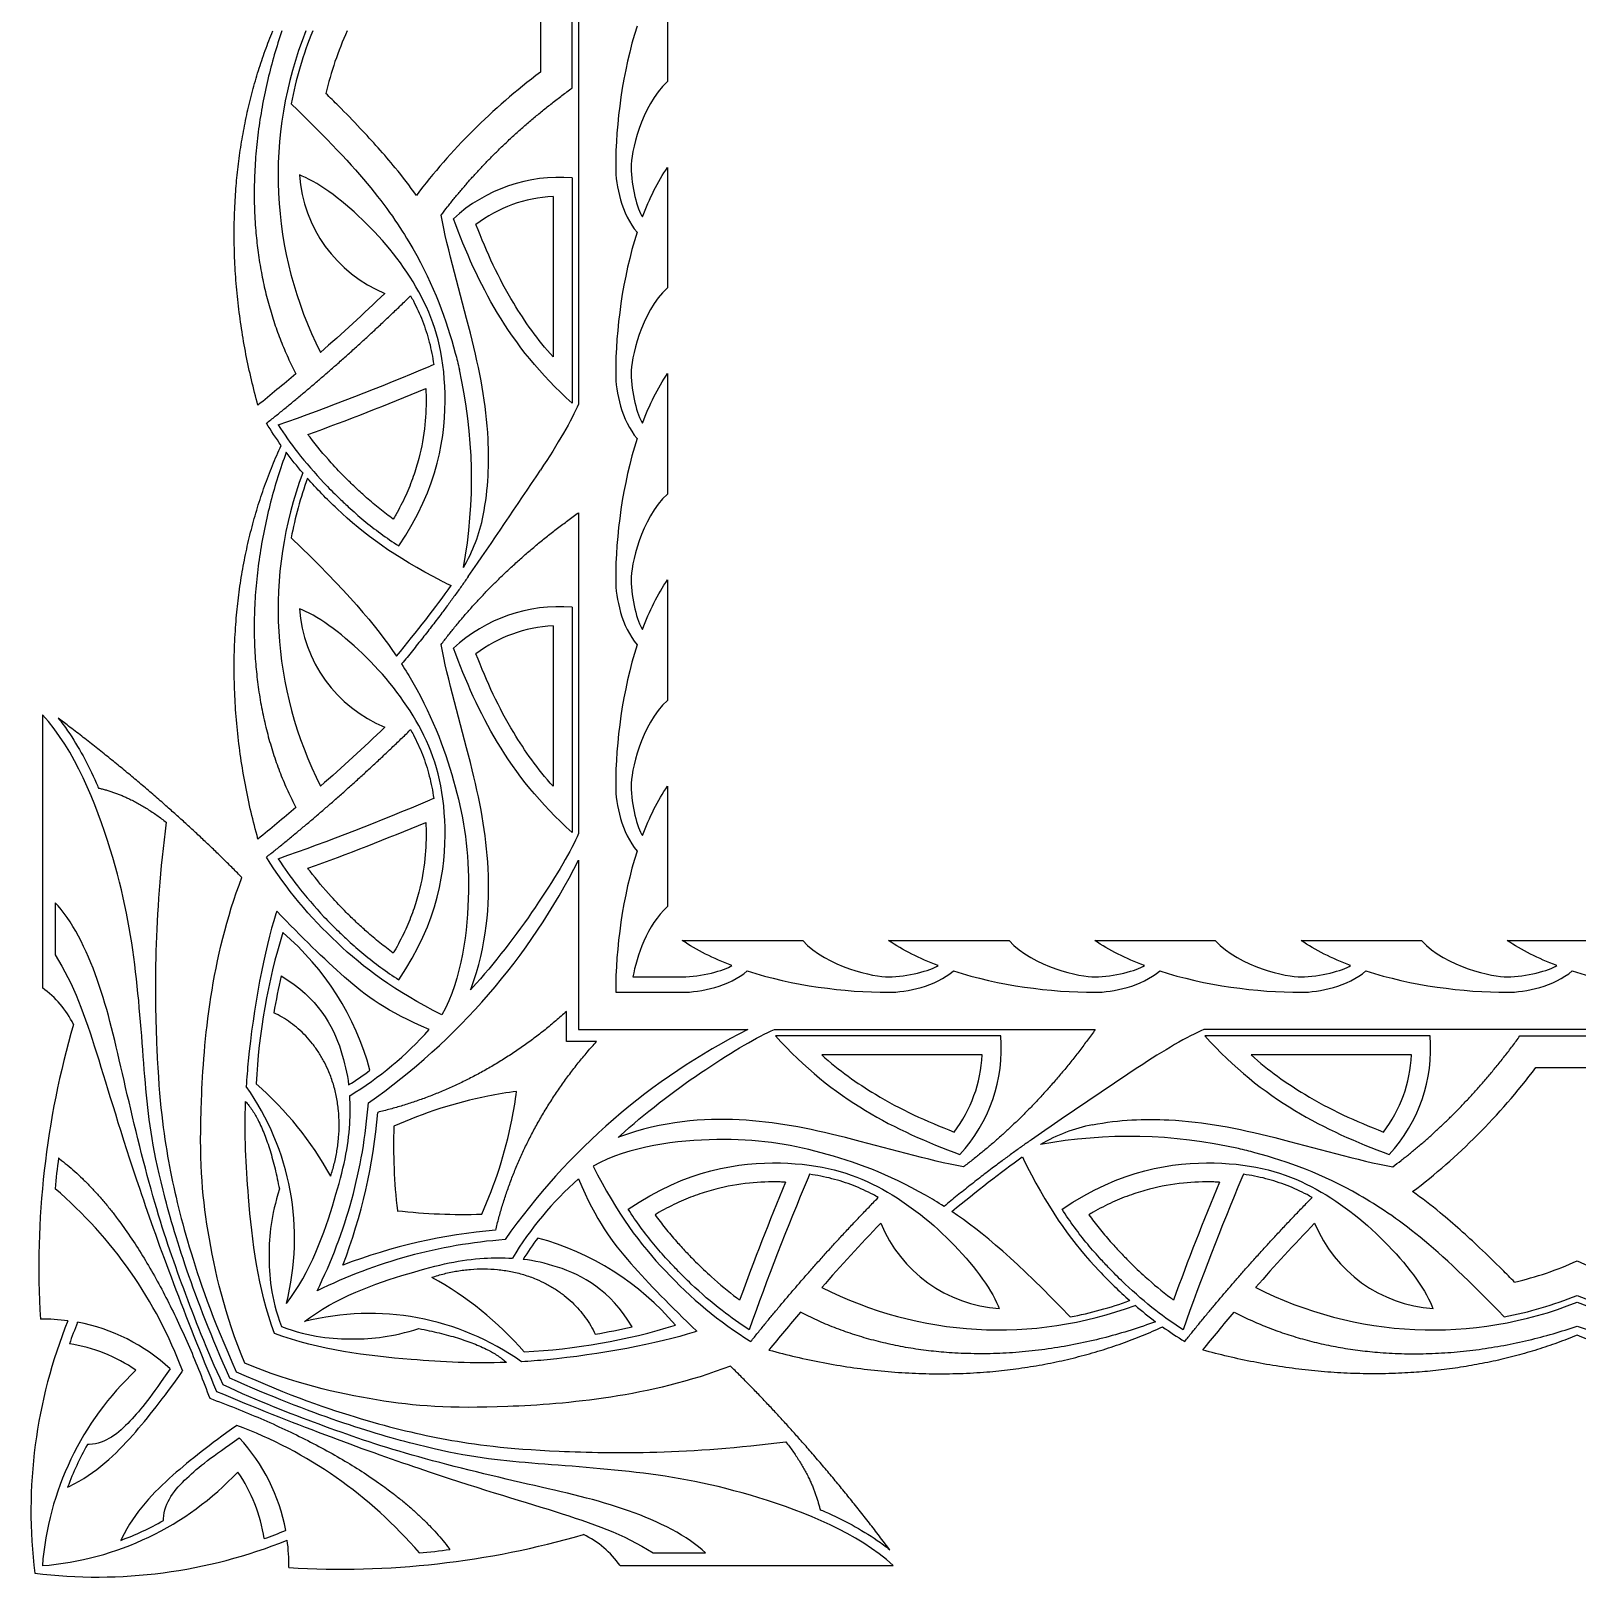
# Model space of a CAD drawing. Header units: millimetres. Extents: x -143 to 143, y -142 to 141.
# Drawn here: x 51.06 to 96.88, y -42.93 to 2.89 of the extents above; entities that cross this region are included whole.
import ezdxf

# ---------------------------------------------------------------- set-up
doc = ezdxf.new("R2010")
doc.units = ezdxf.units.MM
doc.header["$MEASUREMENT"] = 0
doc.layers.add('Layer 03', color=5, linetype='Continuous')

msp = doc.modelspace()

# ---------------------------------------------------------------- linework, layer by layer
at = {"layer": 'Layer 03'}
for p, q in [((67.289, 13.949), (67.289, 2.886)), ((69.924, 4.955), (69.924, 1.384)), ((67.094, 2.886), (67.094, 4.58)), ((66.155, 4.108), (66.155, 2.886)), ((66.155, 2.886), (66.155, 1.664)), ((67.094, 1.193), (67.094, 2.886)), ((67.289, 2.886), (67.289, -8.176)), ((69.924, -1.157), (69.924, -4.727)), ((59.096, -1.416), (59.014, -1.383)), ((67.094, -1.466), (67.094, -8.143)), ((66.53, -2.019), (66.53, -6.774)), ((62.262, -5.011), (62.31, -4.964)), ((62.994, -7.002), (62.891, -7.045)), ((69.924, -7.268), (69.924, -10.838)), ((67.289, -11.39), (67.289, -20.9)), ((69.924, -13.379), (69.924, -16.95)), ((67.094, -14.19), (67.094, -20.866)), ((59.096, -14.272), (59.014, -14.239)), ((66.53, -14.743), (66.53, -19.498)), ((51.4, -17.377), (51.4, -25.472)), ((52.129, -17.676), (51.871, -17.48)), ((62.262, -17.866), (62.31, -17.819)), ((69.924, -19.491), (69.924, -23.061)), ((62.994, -19.857), (62.891, -19.901)), ((67.289, -21.683), (67.289, -26.7)), ((51.776, -22.946), (51.776, -24.494)), ((58.343, -23.202), (58.318, -23.278)), ((70.361, -24.065), (73.932, -24.065)), ((76.473, -24.065), (80.043, -24.065)), ((82.584, -24.065), (86.155, -24.065)), ((88.696, -24.065), (92.266, -24.065)), ((94.807, -24.065), (98.377, -24.065)), ((68.897, -25.145), (70.361, -25.145)), ((64.257, -25.339), (64.085, -25.531)), ((64.085, -25.531), (64.1, -25.49)), ((68.387, -25.602), (70.361, -25.602)), ((66.933, -27.056), (66.933, -26.167)), ((67.289, -26.7), (72.306, -26.7)), ((73.089, -26.7), (82.599, -26.7)), ((79.8, -26.896), (73.123, -26.896)), ((96.875, -26.7), (85.813, -26.7)), ((92.523, -26.896), (85.847, -26.896)), ((95.182, -26.896), (96.875, -26.896)), ((107.938, -26.7), (96.875, -26.7)), ((96.875, -26.896), (98.569, -26.896)), ((67.822, -27.056), (66.933, -27.056)), ((79.246, -27.459), (74.492, -27.459)), ((91.97, -27.459), (87.215, -27.459)), ((95.654, -27.834), (96.875, -27.834)), ((96.875, -27.834), (98.097, -27.834)), ((68.458, -29.905), (68.65, -29.732)), ((68.499, -29.889), (68.458, -29.905)), ((51.876, -30.511), (51.91, -30.537)), ((74.132, -30.995), (74.088, -31.098)), ((86.988, -30.995), (86.944, -31.098)), ((76.123, -31.727), (76.17, -31.679)), ((88.979, -31.727), (89.026, -31.679)), ((79.718, -34.893), (79.75, -34.975)), ((92.573, -34.893), (92.606, -34.975)), ((52.439, -35.386), (52.441, -35.38)), ((70.788, -35.647), (70.711, -35.672)), ((52.789, -39.002), (52.734, -39.006)), ((52.148, -40.265), (52.194, -40.243)), ((54.984, -41.255), (54.987, -41.201)), ((58.609, -41.548), (58.604, -41.55)), ((53.747, -41.795), (53.725, -41.841)), ((63.452, -42.079), (63.478, -42.113)), ((76.509, -42.118), (76.313, -41.861)), ((68.517, -42.589), (76.612, -42.589)), ((69.495, -42.214), (71.044, -42.214))]:
    msp.add_line(p, q, dxfattribs=at)
for centre, radius, start, end in [((69.942, -1.392), 11.558, 158.277, 206.9961), ((69.942, -1.392), 11.369, 157.8979, 169.2793), ((69.942, -1.392), 10.431, 155.788, 166.5404), ((63.107, -1.097), 4.102, 184.0039, 247.6421), ((66.726, -6.103), 4.652, 85.4732, 132.5934), ((66.726, -6.103), 4.089, 92.7479, 127.3243), ((32.093, 65.804), 79.091, 289.41894, 292.9169), ((49.532, -10.373), 14.585, 349.5742, 12.7878), ((32.093, 65.804), 79.655, 289.94774, 292.64503), ((69.942, -14.247), 11.558, 159.5514, 206.9961), ((69.942, -14.247), 11.369, 160.0684, 169.2793), ((-100.507, 100.581), 200.084, 325.31427, 326.40584), ((59.771, -10.566), 4.778, 329.2085, 349.0343), ((72.032, 3.944), 19.46, 243.1381, 244.0313), ((66.726, -18.827), 4.652, 85.4732, 132.5934), ((63.107, -13.952), 4.102, 184.0039, 247.6421), ((66.726, -18.827), 4.089, 92.7479, 127.3243), ((32.093, 52.948), 79.091, 289.41894, 292.9169), ((32.093, 52.948), 79.655, 289.94774, 292.64503), ((49.817, -12.856), 19.575, 305.0499, 333.1973), ((76.318, -29.276), 18.61, 162.981, 177.0452), ((53.246, -30.026), 8.139, 15.0432, 49.5811), ((76.318, -29.276), 18.319, 166.8666, 170.3626), ((49.734, -27.825), 2.883, 26.2086, 54.7048), ((77.09, -33.759), 25.796, 163.7761, 183.3992), ((55.255, -19.976), 10.152, 301.1452, 318.4879), ((81.133, -44.172), 19.575, 116.8027, 144.9501), ((75.163, -27.263), 4.652, 317.4066, 4.5268), ((87.886, -27.263), 4.652, 317.4066, 4.5268), ((75.163, -27.263), 4.089, 322.6757, 357.2521), ((87.886, -27.263), 4.089, 322.6757, 357.2521), ((55.255, -19.976), 9.861, 301.9521, 306.3958), ((194.57, -194.496), 200.084, 123.59416, 124.68573), ((51.065, -32.896), 7.807, 345.7352, 35.2458), ((51.155, -35.895), 10.035, 28.8809, 49.0437), ((46.011, -27.764), 15.089, 333.6909, 355.7536), ((44.783, -27.771), 16.611, 339.1469, 355.2064), ((78.936, -30.123), 17.13, 178.1585, 186.5336), ((83.423, -34.218), 4.778, 100.9657, 120.7915), ((83.617, -44.457), 14.585, 77.2122, 100.4258), ((77.09, -33.759), 25.422, 172.6606, 174.7223), ((97.933, -21.957), 19.46, 205.9687, 206.8619), ((74.014, -38.734), 10.152, 131.5121, 148.8548), ((146.937, -61.896), 79.091, 157.0831, 160.58106), ((159.793, -61.896), 79.091, 157.0831, 160.58106), ((43.231, -41.416), 13.15, 20.3998, 49.471), ((146.937, -61.896), 79.655, 157.35497, 160.05226), ((159.793, -61.896), 79.655, 157.35497, 160.05226), ((63.866, -15.054), 17.13, 263.4664, 271.8415), ((80.037, -30.883), 4.102, 202.3579, 265.9961), ((92.893, -30.883), 4.102, 202.3579, 265.9961), ((66.225, -47.978), 15.089, 94.2464, 116.3091), ((66.219, -49.206), 16.611, 94.7936, 110.8531), ((74.014, -38.734), 9.861, 143.6042, 148.0479), ((63.964, -40.744), 8.139, 40.4189, 74.9568), ((92.598, -24.048), 10.431, 283.4596, 294.212), ((101.153, -24.048), 10.431, 245.788, 256.5404), ((58.094, -42.835), 10.035, 40.9563, 61.1191), ((79.742, -24.048), 11.558, 243.0039, 290.4486), ((92.598, -24.048), 11.558, 243.0039, 291.723), ((101.153, -24.048), 11.558, 248.277, 296.9961), ((79.742, -24.048), 11.369, 280.7207, 289.9316), ((92.598, -24.048), 11.369, 280.7207, 292.1021), ((101.153, -24.048), 11.369, 247.8979, 259.2793), ((61.093, -42.925), 7.807, 54.7542, 104.2648), ((66.127, -40.973), 15.067, 158.0259, 187.0296), ((51.435, -40.81), 5.522, 82.5157, 90.9917), ((66.127, -40.973), 14.784, 157.796, 160.4052), ((51.435, -40.81), 5.522, 47.2305, 79.4966), ((64.714, -17.672), 18.61, 272.9548, 287.019), ((64.714, -17.672), 18.319, 279.6374, 283.1334), ((51.435, -40.81), 4.856, 55.6879, 80.9446), ((60.277, -43.284), 8.906, 133.2715, 175.5431), ((52.574, -50.759), 13.15, 40.529, 69.6002), ((53.18, -42.554), 5.522, 10.5034, 42.7695), ((60.277, -43.284), 8.672, 150.4367, 159.6243), ((50.705, -33.712), 8.906, 274.4569, 316.7285), ((53.18, -42.554), 4.856, 9.0554, 34.3121), ((50.705, -33.712), 8.672, 290.3757, 299.5633), ((53.017, -27.863), 14.784, 289.5948, 292.204), ((60.23, -16.899), 25.796, 266.6008, 286.2239), ((66.164, -44.255), 2.883, 35.2952, 63.7914), ((53.017, -27.863), 15.067, 262.9704, 291.9741), ((53.18, -42.554), 5.522, 359.0083, 7.4843), ((60.23, -16.899), 25.422, 275.2777, 277.3394)]:
    msp.add_arc(centre, radius, start, end, dxfattribs=at)
for points, weights in [([(57.787, -8.204), (56.136, -2.224), (58.225, 2.886)], [1.00116634971, 0.943709889731, 0.99166073617]), ([(58.494, 2.886), (56.572, -2.793), (58.91, -7.272)], [0.993266671418, 0.908149929035, 1.00346085523]), ([(57.787, -21.059), (56.031, -14.698), (58.474, -9.396)], [1.00116634643, 0.940266731945, 0.997786316301]), ([(58.624, -9.601), (56.479, -15.471), (58.91, -20.127)], [0.999576457724, 0.904746028979, 1.00346085523]), ([(59.942, -31.048), (61.095, -27.568), (58.258, -26.209)], [0.999999890725, 0.770834212062, 0.998525773792]), ([(66.933, -26.167), (64.445, -28.417), (61.336, -29.159)], [1, 0.975395724216, 0.999999976536]), ([(64.831, -32.654), (65.572, -29.544), (67.822, -27.056)], [1, 0.975395712484, 1]), ([(57.419, -28.84), (58.057, -29.516), (58.421, -31.43)], [1, 0.954157824429, 1]), ([(51.91, -30.537), (54.461, -32.468), (56.358, -37.632)], [1, 0.962677498974, 1]), ([(62.941, -34.047), (66.421, -32.894), (67.78, -35.732)], [0.999999781451, 0.770834320985, 0.99852566522]), ([(84.388, -35.365), (78.518, -37.51), (73.862, -35.08)], [0.999576502942, 0.904746028053, 1.00346080815]), ([(86.718, -35.08), (91.196, -37.417), (96.875, -35.495)], [1.00346085523, 0.908149929035, 0.993266671418]), ([(96.875, -35.495), (102.555, -37.417), (107.033, -35.08)], [0.993266671418, 0.908149929035, 1.00346085523]), ([(62.559, -35.568), (64.473, -35.933), (65.149, -36.57)], [1, 0.954157824429, 1]), ([(72.93, -36.202), (79.292, -37.958), (84.594, -35.515)], [1.00116637547, 0.940266689192, 0.997786371156]), ([(96.875, -35.765), (91.766, -37.853), (85.786, -36.202)], [0.99166073617, 0.943709866866, 1.00116640451]), ([(107.965, -36.202), (101.985, -37.853), (96.875, -35.765)], [1.00116637711, 0.943709878298, 0.99166073617]), ([(56.358, -37.632), (61.521, -39.529), (63.452, -42.079)], [1, 0.962677498974, 1])]:
    msp.add_rational_spline(points, weights, degree=2, dxfattribs=at)
for points, degree in [([(69.022, 3.03), (68.59, 1.69), (68.387, 0.152), (68.387, -1.157)], 3), ([(66.155, 1.664), (64.722, 0.574), (63.495, -0.644), (62.482, -1.988)], 3), ([(69.924, 1.384), (69.119, 0.658), (68.844, -0.74), (68.844, -1.157)], 3), ([(63.215, -2.575), (64.784, -0.486), (67.094, 1.193)], 2), ([(68.387, -1.157), (68.387, -1.699), (68.565, -2.543), (69.022, -3.081)], 3), ([(68.844, -1.157), (68.844, -1.715), (69.032, -2.405), (69.181, -2.625)], 3), ([(69.181, -2.625), (69.386, -2.08), (69.633, -1.58), (69.924, -1.157)], 3), ([(65.365, -5.183), (64.92, -4.446), (64.57, -3.676), (64.247, -2.852)], 3), ([(69.022, -3.081), (68.59, -4.421), (68.387, -5.96), (68.387, -7.268)], 3), ([(58.04, -8.739), (60.172, -7.045), (62.262, -5.011)], 2), ([(61.546, -4.89), (60.914, -5.497), (60.28, -6.079), (59.643, -6.638)], 3), ([(69.924, -4.727), (69.119, -5.453), (68.844, -6.851), (68.844, -7.268)], 3), ([(66.53, -6.774), (66.075, -6.257), (65.694, -5.728), (65.365, -5.183)], 3), ([(58.91, -7.272), (58.536, -7.59), (58.162, -7.901), (57.787, -8.204)], 3), ([(68.387, -7.268), (68.387, -7.811), (68.565, -8.654), (69.022, -9.193)], 3), ([(68.844, -7.268), (68.844, -7.826), (69.032, -8.516), (69.181, -8.736)], 3), ([(69.181, -8.736), (69.386, -8.192), (69.633, -7.691), (69.924, -7.268)], 3), ([(67.289, -8.176), (67.079, -8.646), (66.672, -9.354), (66.158, -10.127)], 3), ([(58.474, -9.396), (58.322, -9.183), (58.177, -8.964), (58.04, -8.739)], 3), ([(59.112, -10.209), (58.943, -10.012), (58.78, -9.809), (58.624, -9.601)], 3), ([(69.022, -9.193), (68.59, -10.532), (68.387, -12.071), (68.387, -13.379)], 3), ([(69.924, -10.838), (69.119, -11.565), (68.844, -12.963), (68.844, -13.379)], 3), ([(63.215, -15.298), (64.85, -13.121), (67.289, -11.39)], 2), ([(58.771, -12.132), (60.396, -13.688), (61.287, -14.743), (61.895, -15.645)], 3), ([(64.019, -13.282), (63.205, -14.459), (62.045, -15.873)], 2), ([(61.895, -15.645), (62.508, -14.896), (63.047, -14.198), (63.511, -13.552)], 3), ([(68.387, -13.379), (68.387, -13.922), (68.565, -14.766), (69.022, -15.304)], 3), ([(68.844, -13.379), (68.844, -13.937), (69.032, -14.628), (69.181, -14.848)], 3), ([(69.181, -14.848), (69.386, -14.303), (69.633, -13.803), (69.924, -13.379)], 3), ([(64.1, -25.49), (64.578, -24.199), (64.738, -21.81), (64.186, -18.998), (63.399, -16.303), (63.215, -15.298)], 3), ([(65.365, -17.907), (64.92, -17.17), (64.57, -16.4), (64.247, -15.575)], 3), ([(69.022, -15.304), (68.59, -16.644), (68.387, -18.183), (68.387, -19.491)], 3), ([(69.924, -16.95), (69.119, -17.676), (68.844, -19.074), (68.844, -19.491)], 3), ([(56.952, -37.037), (55.871, -34.597), (54.744, -30.981), (54.434, -28.43), (54.229, -24.984), (53.622, -21.576), (52.361, -18.424), (51.4, -17.377)], 3), ([(57.31, -22.199), (55.056, -19.904), (52.129, -17.676)], 2), ([(58.04, -21.594), (60.172, -19.901), (62.262, -17.866)], 2), ([(61.546, -17.746), (60.914, -18.353), (60.28, -18.935), (59.643, -19.494)], 3), ([(66.53, -19.498), (66.075, -18.98), (65.694, -18.452), (65.365, -17.907)], 3), ([(53.062, -19.548), (54.064, -19.775), (55.071, -20.563)], 2), ([(68.387, -19.491), (68.387, -20.033), (68.565, -20.877), (69.022, -21.416)], 3), ([(68.844, -19.491), (68.844, -20.049), (69.032, -20.739), (69.181, -20.959)], 3), ([(69.181, -20.959), (69.386, -20.414), (69.633, -19.914), (69.924, -19.491)], 3), ([(58.91, -20.127), (58.536, -20.446), (58.162, -20.757), (57.787, -21.059)], 3), ([(55.071, -20.563), (54.698, -23.388), (54.738, -27.964), (55.113, -30.687), (55.645, -32.942), (56.428, -35.251), (57.146, -36.844)], 3), ([(67.289, -20.9), (66.854, -21.872), (65.575, -23.868), (64.257, -25.339)], 3), ([(69.022, -21.416), (68.59, -22.755), (68.387, -24.294), (68.387, -25.602)], 3), ([(63.239, -26.273), (61.811, -25.549), (60.048, -24.214), (58.615, -22.54), (58.04, -21.594)], 3), ([(57.395, -36.594), (56.808, -35.175), (56.194, -32.523), (55.971, -29.536), (56.392, -24.6), (57.31, -22.199)], 3), ([(69.924, -23.061), (69.315, -23.61), (69.01, -24.542), (68.897, -25.145)], 3), ([(71.83, -24.808), (71.285, -24.603), (70.785, -24.356), (70.361, -24.065)], 3), ([(73.932, -24.065), (74.658, -24.871), (76.056, -25.145), (76.473, -25.145)], 3), ([(77.941, -24.808), (77.396, -24.603), (76.896, -24.356), (76.473, -24.065)], 3), ([(80.043, -24.065), (80.77, -24.871), (82.167, -25.145), (82.584, -25.145)], 3), ([(84.053, -24.808), (83.508, -24.603), (83.007, -24.356), (82.584, -24.065)], 3), ([(86.155, -24.065), (86.881, -24.871), (88.279, -25.145), (88.696, -25.145)], 3), ([(90.164, -24.808), (89.619, -24.603), (89.119, -24.356), (88.696, -24.065)], 3), ([(92.266, -24.065), (92.992, -24.871), (94.39, -25.145), (94.807, -25.145)], 3), ([(96.275, -24.808), (95.73, -24.603), (95.23, -24.356), (94.807, -24.065)], 3), ([(70.361, -25.145), (70.919, -25.145), (71.61, -24.957), (71.83, -24.808)], 3), ([(70.361, -25.602), (70.904, -25.602), (71.748, -25.424), (72.286, -24.968)], 3), ([(72.286, -24.968), (73.626, -25.4), (75.165, -25.602), (76.473, -25.602)], 3), ([(76.473, -25.145), (77.031, -25.145), (77.721, -24.957), (77.941, -24.808)], 3), ([(76.473, -25.602), (77.015, -25.602), (77.859, -25.424), (78.398, -24.968)], 3), ([(78.398, -24.968), (79.737, -25.4), (81.276, -25.602), (82.584, -25.602)], 3), ([(82.584, -25.145), (83.142, -25.145), (83.833, -24.957), (84.053, -24.808)], 3), ([(82.584, -25.602), (83.127, -25.602), (83.971, -25.424), (84.509, -24.968)], 3), ([(84.509, -24.968), (85.849, -25.4), (87.387, -25.602), (88.696, -25.602)], 3), ([(88.696, -25.145), (89.253, -25.145), (89.944, -24.957), (90.164, -24.808)], 3), ([(88.696, -25.602), (89.238, -25.602), (90.082, -25.424), (90.62, -24.968)], 3), ([(90.62, -24.968), (91.96, -25.4), (93.499, -25.602), (94.807, -25.602)], 3), ([(94.807, -25.145), (95.365, -25.145), (96.055, -24.957), (96.275, -24.808)], 3), ([(94.807, -25.602), (95.35, -25.602), (96.193, -25.424), (96.732, -24.968)], 3), ([(96.732, -24.968), (98.071, -25.4), (99.61, -25.602), (100.918, -25.602)], 3), ([(68.65, -29.732), (70.122, -28.415), (72.117, -27.135), (73.089, -26.7)], 3), ([(82.599, -26.7), (80.868, -29.139), (78.691, -30.774)], 2), ([(85.813, -26.7), (85.343, -26.91), (84.635, -27.318), (83.862, -27.831)], 3), ([(91.415, -30.774), (93.504, -29.205), (95.182, -26.896)], 2), ([(74.492, -27.459), (75.009, -27.915), (75.538, -28.295), (76.083, -28.624)], 3), ([(87.215, -27.459), (87.733, -27.915), (88.261, -28.295), (88.806, -28.624)], 3), ([(92.001, -31.508), (93.345, -30.494), (94.563, -29.267), (95.654, -27.834)], 3), ([(64.599, -28.679), (63.63, -28.873), (62.693, -29.175), (61.815, -29.573)], 3), ([(65.453, -28.537), (65.166, -28.575), (64.881, -28.622), (64.599, -28.679)], 3), ([(65.31, -29.39), (65.367, -29.108), (65.414, -28.823), (65.453, -28.537)], 3), ([(76.083, -28.624), (76.82, -29.069), (77.59, -29.42), (78.414, -29.742)], 3), ([(88.806, -28.624), (89.543, -29.069), (90.313, -29.42), (91.137, -29.742)], 3), ([(64.417, -32.175), (64.814, -31.296), (65.116, -30.359), (65.31, -29.39)], 3), ([(78.691, -30.774), (77.687, -30.59), (74.991, -29.804), (72.179, -29.251), (69.79, -29.411), (68.499, -29.889)], 3), ([(80.707, -29.97), (79.531, -30.784), (78.117, -31.945)], 2), ([(78.344, -32.094), (79.094, -31.481), (79.791, -30.942), (80.437, -30.478)], 3), ([(67.717, -30.75), (68.44, -32.179), (69.776, -33.941), (71.449, -35.374), (72.395, -35.949)], 3), ([(58.421, -31.43), (58.176, -32.24), (58.059, -33.333), (58.165, -34.64), (58.481, -35.508)], 3), ([(72.395, -35.949), (74.088, -33.817), (76.123, -31.727)], 2), ([(85.251, -35.949), (86.944, -33.817), (88.979, -31.727)], 2), ([(76.243, -32.443), (75.637, -33.075), (75.054, -33.709), (74.495, -34.346)], 3), ([(81.857, -35.219), (80.301, -33.593), (79.247, -32.702), (78.344, -32.094)], 3), ([(89.099, -32.443), (88.492, -33.075), (87.91, -33.709), (87.351, -34.346)], 3), ([(73.862, -35.08), (73.543, -35.453), (73.233, -35.827), (72.93, -36.202)], 3), ([(83.78, -34.877), (83.977, -35.046), (84.18, -35.209), (84.388, -35.365)], 3), ([(85.786, -36.202), (86.088, -35.827), (86.399, -35.453), (86.718, -35.08)], 3), ([(58.481, -35.508), (59.349, -35.824), (60.656, -35.931), (61.749, -35.813), (62.559, -35.568)], 3), ([(84.594, -35.515), (84.807, -35.667), (85.026, -35.812), (85.251, -35.949)], 3), ([(71.79, -36.679), (69.389, -37.597), (64.453, -38.018), (61.466, -37.795), (58.814, -37.182), (57.395, -36.594)], 3), ([(76.612, -42.589), (75.565, -41.628), (72.414, -40.368), (69.005, -39.761), (65.56, -39.556), (63.008, -39.245), (59.392, -38.118), (56.952, -37.037)], 3), ([(57.146, -36.844), (58.738, -37.562), (61.047, -38.345), (63.302, -38.876), (66.026, -39.251), (70.602, -39.291), (73.427, -38.918)], 3), ([(76.313, -41.861), (74.085, -38.934), (71.79, -36.679)], 2), ([(73.427, -38.918), (74.214, -39.925), (74.442, -40.928)], 2)]:
    msp.add_open_spline(points, degree=degree, dxfattribs=at)
for points, knots in [([(62.482, -1.988), (62.283, -1.709), (61.755, -1.025), (60.97, -0.149), (60.268, 0.573), (59.922, 0.914), (59.797, 1.036)], [93.025445, 93.025445, 93.025445, 93.025445, 94.119499, 95.787995, 96.780052, 97.339464, 97.339464, 97.339464, 97.339464]), ([(58.771, 0.723), (60.881, -1.296), (62.628, -3.65), (63.437, -5.85), (63.718, -6.983), (63.755, -7.145)], [246.161206, 246.161206, 246.161206, 246.161206, 250.43243, 254.716753, 255.427223, 255.427223, 255.427223, 255.427223]), ([(61.957, -12.375), (63.147, -10.642), (63.564, -7.514), (62.785, -4.924), (61.082, -2.738), (59.639, -1.633), (59.096, -1.416)], [849.088243, 849.088243, 849.088243, 849.088243, 852.613274, 856.138307, 859.66334, 863.188373, 863.188373, 863.188373, 863.188373]), ([(64.462, -11.475), (64.618, -10.672), (64.675, -8.765), (64.186, -6.274), (63.399, -3.579), (63.215, -2.575)], [263.484489, 263.484489, 263.484489, 263.484489, 265.927732, 269.644709, 273.361685, 273.361685, 273.361685, 273.361685]), ([(67.094, -8.143), (66.149, -7.288), (64.765, -5.55), (63.947, -3.661), (63.578, -2.679)], [36.382544, 36.382544, 36.382544, 36.382544, 39.995738, 43.459272, 43.459272, 43.459272, 43.459272]), ([(62.31, -4.964), (62.338, -5.014), (62.467, -5.254), (62.675, -5.705), (62.879, -6.338), (62.963, -6.778), (62.994, -7.002)], [836.093289, 836.093289, 836.093289, 836.093289, 836.276563, 836.9655, 837.676522, 838.397296, 838.397296, 838.397296, 838.397296]), ([(62.762, -7.71), (62.764, -7.766), (62.775, -8.123), (62.753, -8.821), (62.607, -9.639), (62.394, -10.334), (62.167, -10.895), (61.954, -11.31), (61.821, -11.539), (61.797, -11.581)], [19.266633, 19.266633, 19.266633, 19.266633, 19.443375, 20.408821, 21.494313, 22.091218, 22.732442, 23.425905, 23.579886, 23.579886, 23.579886, 23.579886]), ([(58.389, -8.789), (58.566, -9.065), (58.989, -9.662), (59.599, -10.368), (60.119, -10.893), (60.512, -11.263), (60.927, -11.626), (61.424, -12.014), (61.777, -12.257), (61.957, -12.375)], [843.660217, 843.660217, 843.660217, 843.660217, 844.709427, 845.995544, 846.640227, 847.070736, 847.721983, 848.398595, 849.088243, 849.088243, 849.088243, 849.088243]), ([(61.797, -11.581), (61.662, -11.483), (61.393, -11.278), (61.03, -10.97), (60.7, -10.669), (60.347, -10.326), (59.876, -9.833), (59.506, -9.389), (59.289, -9.1), (59.269, -9.072)], [23.579886, 23.579886, 23.579886, 23.579886, 24.112001, 24.660151, 25.100534, 25.539809, 26.233797, 27.277666, 27.388002, 27.388002, 27.388002, 27.388002]), ([(63.239, -13.417), (61.811, -12.694), (60.592, -11.77), (59.531, -10.686), (59.253, -10.372)], [17.35656, 17.35656, 17.35656, 17.35656, 21.154837, 22.60809, 22.60809, 22.60809, 22.60809]), ([(61.957, -25.231), (63.147, -23.498), (63.564, -20.37), (62.785, -17.779), (61.082, -15.594), (59.639, -14.489), (59.096, -14.272)], [770.806434, 770.806434, 770.806434, 770.806434, 774.331466, 777.856499, 781.381532, 784.906564, 784.906564, 784.906564, 784.906564]), ([(67.094, -20.866), (66.149, -20.011), (64.765, -18.274), (63.947, -16.385), (63.578, -15.402)], [36.382544, 36.382544, 36.382544, 36.382544, 39.995738, 43.459272, 43.459272, 43.459272, 43.459272]), ([(62.045, -15.873), (62.165, -16.06), (62.939, -17.353), (63.749, -19.554), (64.187, -22.374), (63.828, -25.193), (63.239, -26.273)], [1076.193529, 1076.193529, 1076.193529, 1076.193529, 1076.894677, 1081.178999, 1085.463321, 1089.747642, 1089.747642, 1089.747642, 1089.747642]), ([(51.871, -17.48), (51.967, -17.6), (52.233, -17.96), (52.617, -18.596), (52.899, -19.174), (53.04, -19.496), (53.062, -19.548)], [272.292609, 272.292609, 272.292609, 272.292609, 272.784935, 273.719256, 274.663408, 274.841979, 274.841979, 274.841979, 274.841979]), ([(62.31, -17.819), (62.338, -17.87), (62.467, -18.11), (62.675, -18.561), (62.879, -19.193), (62.963, -19.634), (62.994, -19.857)], [1103.421854, 1103.421854, 1103.421854, 1103.421854, 1103.605129, 1104.294066, 1105.005088, 1105.725862, 1105.725862, 1105.725862, 1105.725862]), ([(62.762, -20.566), (62.764, -20.621), (62.775, -20.979), (62.753, -21.676), (62.607, -22.495), (62.394, -23.19), (62.167, -23.751), (61.954, -24.166), (61.821, -24.395), (61.797, -24.437)], [28.927924, 28.927924, 28.927924, 28.927924, 29.104665, 30.070112, 31.155603, 31.752509, 32.393733, 33.087196, 33.241176, 33.241176, 33.241176, 33.241176]), ([(58.389, -21.644), (58.566, -21.921), (58.989, -22.518), (59.599, -23.224), (60.119, -23.749), (60.512, -24.119), (60.927, -24.482), (61.424, -24.87), (61.777, -25.113), (61.957, -25.231)], [765.378409, 765.378409, 765.378409, 765.378409, 766.427619, 767.713736, 768.358419, 768.788928, 769.440175, 770.116787, 770.806434, 770.806434, 770.806434, 770.806434]), ([(61.797, -24.437), (61.662, -24.339), (61.393, -24.133), (61.03, -23.826), (60.7, -23.525), (60.347, -23.182), (59.876, -22.689), (59.506, -22.244), (59.289, -21.956), (59.269, -21.928)], [21.150787, 21.150787, 21.150787, 21.150787, 21.682903, 22.231053, 22.671436, 23.110711, 23.804699, 24.848568, 24.958904, 24.958904, 24.958904, 24.958904]), ([(56.753, -37.236), (56.265, -36.181), (55.554, -34.343), (54.681, -31.855), (53.769, -28.055), (53.157, -25.247), (52.274, -23.442), (51.776, -22.946)], [149.098882, 149.098882, 149.098882, 149.098882, 152.367145, 155.635408, 158.903671, 162.171934, 165.319372, 165.319372, 165.319372, 165.319372]), ([(58.318, -23.278), (57.98, -24.314), (57.586, -26.433), (57.455, -28.145), (57.44, -28.391)], [44.74621, 44.74621, 44.74621, 44.74621, 49.256201, 50.039357, 50.039357, 50.039357, 50.039357]), ([(62.857, -26.704), (61.605, -26.174), (60.417, -25.281), (59.091, -23.972), (58.343, -23.202)], [38.452416, 38.452416, 38.452416, 38.452416, 41.617124, 44.635638, 44.635638, 44.635638, 44.635638]), ([(51.776, -24.494), (52.333, -25.366), (53, -27.286), (54.079, -31.019), (55.623, -35.203), (56.562, -37.427)], [166.969211, 166.969211, 166.969211, 166.969211, 171.766854, 176.706225, 181.645595, 181.645595, 181.645595, 181.645595]), ([(58.478, -25.113), (59.575, -25.779), (60.2, -26.943), (60.431, -28.014), (60.473, -28.343)], [66.412925, 66.412925, 66.412925, 66.412925, 69.319428, 70.65476, 70.65476, 70.65476, 70.65476]), ([(73.123, -26.896), (73.978, -27.84), (75.715, -29.225), (77.605, -30.043), (78.587, -30.411)], [36.382544, 36.382544, 36.382544, 36.382544, 39.995738, 43.459272, 43.459272, 43.459272, 43.459272]), ([(85.847, -26.896), (86.702, -27.84), (88.439, -29.225), (90.328, -30.043), (91.311, -30.411)], [29.455475, 29.455475, 29.455475, 29.455475, 33.068668, 36.532203, 36.532203, 36.532203, 36.532203]), ([(58.274, -35.715), (57.785, -34.366), (57.492, -31.959), (57.384, -29.828), (57.419, -28.84)], [75.320658, 75.320658, 75.320658, 75.320658, 79.830649, 83.073795, 83.073795, 83.073795, 83.073795]), ([(58.63, -34.819), (59.344, -33.927), (60.19, -31.466), (60.523, -29.926), (60.526, -28.95), (60.506, -28.664)], [57.226542, 57.226542, 57.226542, 57.226542, 60.181596, 63.136651, 64.316529, 64.316529, 64.316529, 64.316529]), ([(82.515, -29.527), (83.317, -29.372), (85.224, -29.314), (87.715, -29.804), (90.41, -30.59), (91.415, -30.774)], [188.769591, 188.769591, 188.769591, 188.769591, 191.212834, 194.929811, 198.646787, 198.646787, 198.646787, 198.646787]), ([(78.117, -31.945), (77.929, -31.825), (76.636, -31.05), (74.435, -30.24), (71.616, -29.802), (68.797, -30.162), (67.717, -30.75)], [1076.193529, 1076.193529, 1076.193529, 1076.193529, 1076.894677, 1081.178999, 1085.463321, 1089.747642, 1089.747642, 1089.747642, 1089.747642]), ([(94.713, -35.219), (92.693, -33.108), (90.339, -31.362), (88.14, -30.552), (87.006, -30.271), (86.845, -30.234)], [246.161206, 246.161206, 246.161206, 246.161206, 250.43243, 254.716753, 255.427223, 255.427223, 255.427223, 255.427223]), ([(68.759, -32.032), (70.491, -30.842), (73.62, -30.425), (76.21, -31.205), (78.396, -32.907), (79.501, -34.35), (79.718, -34.893)], [1116.416808, 1116.416808, 1116.416808, 1116.416808, 1119.94184, 1123.466873, 1126.991906, 1130.516938, 1130.516938, 1130.516938, 1130.516938]), ([(81.614, -32.032), (83.347, -30.842), (86.475, -30.425), (89.066, -31.205), (91.251, -32.907), (92.356, -34.35), (92.573, -34.893)], [1194.698616, 1194.698616, 1194.698616, 1194.698616, 1198.223648, 1201.748681, 1205.273714, 1208.798747, 1208.798747, 1208.798747, 1208.798747]), ([(67.285, -31.132), (67.815, -32.385), (68.708, -33.572), (70.017, -34.899), (70.788, -35.647)], [38.452416, 38.452416, 38.452416, 38.452416, 41.617123, 44.635638, 44.635638, 44.635638, 44.635638]), ([(76.17, -31.679), (76.12, -31.651), (75.879, -31.522), (75.429, -31.315), (74.796, -31.11), (74.355, -31.026), (74.132, -30.995)], [1103.421854, 1103.421854, 1103.421854, 1103.421854, 1103.605129, 1104.294066, 1105.005088, 1105.725862, 1105.725862, 1105.725862, 1105.725862]), ([(80.572, -30.75), (81.296, -32.179), (82.219, -33.397), (83.304, -34.458), (83.618, -34.736)], [17.35656, 17.35656, 17.35656, 17.35656, 21.154837, 22.60809, 22.60809, 22.60809, 22.60809]), ([(89.026, -31.679), (88.975, -31.651), (88.735, -31.522), (88.284, -31.315), (87.652, -31.11), (87.211, -31.026), (86.988, -30.995)], [1181.703662, 1181.703662, 1181.703662, 1181.703662, 1181.886937, 1182.575874, 1183.286896, 1184.00767, 1184.00767, 1184.00767, 1184.00767]), ([(73.423, -31.227), (73.368, -31.225), (73.011, -31.214), (72.313, -31.236), (71.495, -31.382), (70.799, -31.595), (70.238, -31.822), (69.824, -32.035), (69.594, -32.168), (69.553, -32.193)], [28.927924, 28.927924, 28.927924, 28.927924, 29.104665, 30.070112, 31.155603, 31.752509, 32.393733, 33.087196, 33.241176, 33.241176, 33.241176, 33.241176]), ([(86.279, -31.227), (86.224, -31.225), (85.866, -31.214), (85.169, -31.236), (84.35, -31.382), (83.655, -31.595), (83.094, -31.822), (82.679, -32.035), (82.45, -32.168), (82.408, -32.193)], [28.927924, 28.927924, 28.927924, 28.927924, 29.104665, 30.070112, 31.155603, 31.752509, 32.393733, 33.087196, 33.241176, 33.241176, 33.241176, 33.241176]), ([(95.026, -34.192), (94.903, -34.067), (94.562, -33.722), (93.84, -33.019), (92.965, -32.235), (92.28, -31.706), (92.001, -31.508)], [75.518231, 75.518231, 75.518231, 75.518231, 76.077642, 77.069699, 78.738195, 79.83225, 79.83225, 79.83225, 79.83225]), ([(72.345, -35.6), (72.068, -35.424), (71.471, -35.001), (70.765, -34.39), (70.241, -33.87), (69.87, -33.477), (69.508, -33.063), (69.119, -32.565), (68.876, -32.213), (68.759, -32.032)], [1110.988783, 1110.988783, 1110.988783, 1110.988783, 1112.037993, 1113.32411, 1113.968793, 1114.399302, 1115.050549, 1115.727161, 1116.416808, 1116.416808, 1116.416808, 1116.416808]), ([(85.201, -35.6), (84.924, -35.424), (84.327, -35.001), (83.621, -34.39), (83.096, -33.87), (82.726, -33.477), (82.364, -33.063), (81.975, -32.565), (81.732, -32.213), (81.614, -32.032)], [1189.270591, 1189.270591, 1189.270591, 1189.270591, 1190.319801, 1191.605918, 1192.250601, 1192.68111, 1193.332357, 1194.008969, 1194.698616, 1194.698616, 1194.698616, 1194.698616]), ([(69.553, -32.193), (69.651, -32.327), (69.856, -32.596), (70.163, -32.959), (70.465, -33.289), (70.807, -33.642), (71.3, -34.113), (71.745, -34.483), (72.034, -34.7), (72.061, -34.721)], [33.241176, 33.241176, 33.241176, 33.241176, 33.773292, 34.321442, 34.761824, 35.2011, 35.895088, 36.938957, 37.049293, 37.049293, 37.049293, 37.049293]), ([(82.408, -32.193), (82.506, -32.327), (82.712, -32.596), (83.019, -32.959), (83.32, -33.289), (83.663, -33.642), (84.156, -34.113), (84.601, -34.483), (84.889, -34.7), (84.917, -34.721)], [21.150787, 21.150787, 21.150787, 21.150787, 21.682903, 22.231053, 22.671436, 23.110711, 23.804699, 24.848568, 24.958904, 24.958904, 24.958904, 24.958904]), ([(59.17, -35.359), (60.062, -34.645), (62.524, -33.799), (64.064, -33.467), (65.04, -33.463), (65.325, -33.484)], [57.226542, 57.226542, 57.226542, 57.226542, 60.181596, 63.136651, 64.316529, 64.316529, 64.316529, 64.316529]), ([(68.876, -35.511), (68.211, -34.414), (67.046, -33.789), (65.975, -33.558), (65.647, -33.516)], [40.351395, 40.351395, 40.351395, 40.351395, 43.257897, 44.593229, 44.593229, 44.593229, 44.593229]), ([(65.149, -36.57), (64.161, -36.605), (62.03, -36.497), (59.623, -36.204), (58.274, -35.715)], [97.695784, 97.695784, 97.695784, 97.695784, 100.93893, 105.448921, 105.448921, 105.448921, 105.448921]), ([(70.711, -35.672), (69.676, -36.009), (67.556, -36.403), (65.845, -36.535), (65.598, -36.549)], [44.74621, 44.74621, 44.74621, 44.74621, 49.256201, 50.039357, 50.039357, 50.039357, 50.039357]), ([(52.194, -40.243), (53.003, -39.858), (54.132, -38.732), (54.956, -37.66), (55.556, -36.832)], [267.181137, 267.181137, 267.181137, 267.181137, 269.839776, 272.395331, 272.395331, 272.395331, 272.395331]), ([(55.185, -36.756), (54.64, -37.552), (54.005, -38.378), (53.283, -38.973), (52.789, -39.002)], [261.771623, 261.771623, 261.771623, 261.771623, 263.62948, 265.539039, 265.539039, 265.539039, 265.539039]), ([(56.562, -37.427), (58.786, -38.367), (62.97, -39.911), (66.704, -40.99), (68.623, -41.656), (69.495, -42.214)], [181.645595, 181.645595, 181.645595, 181.645595, 186.584966, 191.524337, 196.321979, 196.321979, 196.321979, 196.321979]), ([(71.044, -42.214), (70.547, -41.716), (68.743, -40.832), (65.934, -40.221), (62.135, -39.308), (59.647, -38.435), (57.809, -37.725), (56.753, -37.236)], [132.878391, 132.878391, 132.878391, 132.878391, 136.025829, 139.294092, 142.562355, 145.830619, 149.098882, 149.098882, 149.098882, 149.098882]), ([(57.157, -38.434), (56.33, -39.033), (55.258, -39.857), (54.131, -40.986), (53.747, -41.795)], [306.689229, 306.689229, 306.689229, 306.689229, 309.244784, 311.903424, 311.903424, 311.903424, 311.903424]), ([(54.987, -41.201), (55.017, -40.706), (55.612, -39.985), (56.438, -39.35), (57.233, -38.805)], [231.339691, 231.339691, 231.339691, 231.339691, 233.24925, 235.107107, 235.107107, 235.107107, 235.107107]), ([(74.442, -40.928), (74.493, -40.95), (74.815, -41.09), (75.394, -41.373), (76.029, -41.757), (76.389, -42.022), (76.509, -42.118)], [222.914628, 222.914628, 222.914628, 222.914628, 223.093199, 224.037352, 224.971672, 225.463998, 225.463998, 225.463998, 225.463998])]:
    msp.add_open_spline(points, degree=3, knots=knots, dxfattribs=at)

doc.saveas('drawing.dxf')
